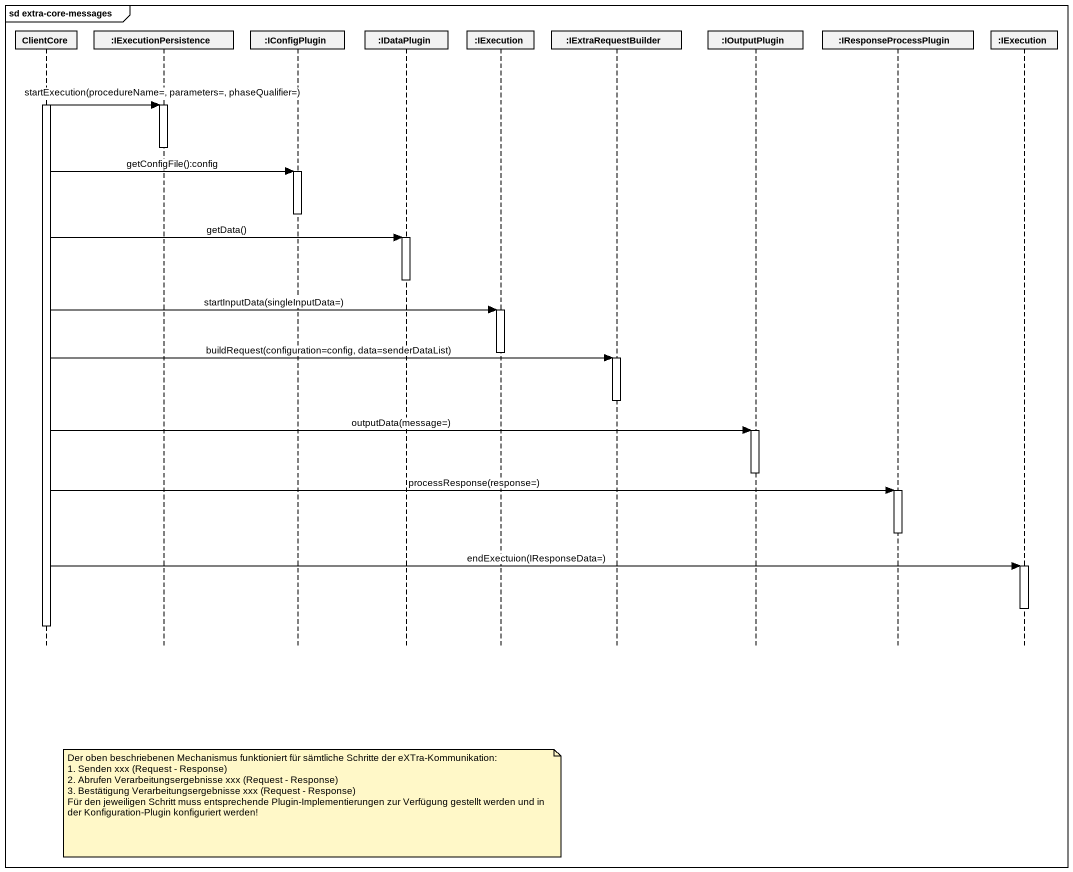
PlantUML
@startuml
mainframe sd extra-core-messages
hide footbox
participant ClientCore
participant ":IExecutionPersistence" as IExecutionPersistence
participant ":IConfigPlugin" as IConfigPlugin
participant ":IDataPlugin" as IDataPlugin
participant ":IExecution" as IExecution
participant ":IExtraRequestBuilder" as IExtraRequestBuilder
participant ":IOutputPlugin" as IOutputPlugin
participant ":IResponseProcessPlugin" as IResponseProcessPlugin
participant ":IExecution" as IExecution_2

activate ClientCore
ClientCore -> IExecutionPersistence : startExecution(procedureName=, parameters=, phaseQualifier=)
activate IExecutionPersistence
deactivate IExecutionPersistence
ClientCore -> IConfigPlugin : getConfigFile():config
activate IConfigPlugin
deactivate IConfigPlugin
ClientCore -> IDataPlugin : getData()
activate IDataPlugin
deactivate IDataPlugin
ClientCore -> IExecution : startInputData(singleInputData=)
activate IExecution
deactivate IExecution
ClientCore -> IExtraRequestBuilder : buildRequest(configuration=config, data=senderDataList)
activate IExtraRequestBuilder
deactivate IExtraRequestBuilder
ClientCore -> IOutputPlugin : outputData(message=)
activate IOutputPlugin
deactivate IOutputPlugin
ClientCore -> IResponseProcessPlugin : processResponse(response=)
activate IResponseProcessPlugin
deactivate IResponseProcessPlugin
ClientCore -> IExecution_2 : endExectuion(IResponseData=)
activate IExecution_2
deactivate IExecution_2
deactivate ClientCore
note over IConfigPlugin
  Der oben beschriebenen Mechanismus funktioniert für sämtliche Schritte der eXTra-Kommunikation:
  1. Senden xxx (Request - Response)
  2. Abrufen Verarbeitungsergebnisse xxx (Request - Response)
  3. Bestätigung Verarbeitungsergebnisse xxx (Request - Response)
  Für den jeweiligen Schritt muss entsprechende Plugin-Implementierungen zur Verfügung gestellt werden und in der Konfiguration-Plugin konfiguriert werden!
end note
@enduml
